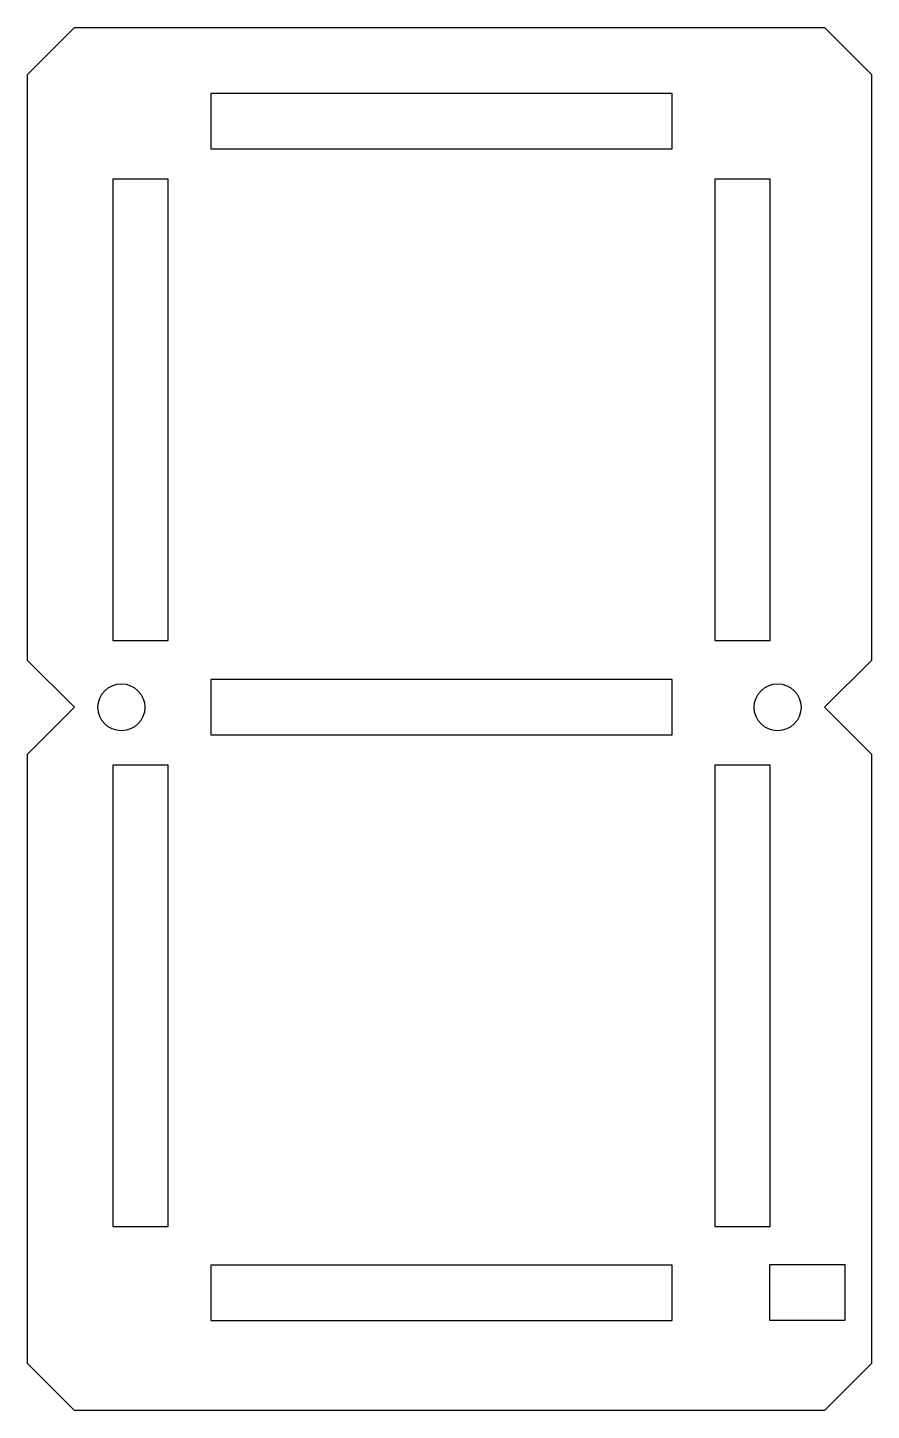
# Model space of a CAD drawing. Header units: millimetres. Extents: x 5.1 to 50.8, y 36.8 to 111.8.
import ezdxf

# ---------------------------------------------------------------- set-up
doc = ezdxf.new("R2010")
doc.units = ezdxf.units.MM
doc.layers.get('0').update_dxf_attribs({"linetype": 'CONTINUOUS'})

msp = doc.modelspace()

# ---------------------------------------------------------------- linework, layer by layer
for p, q in [((5.08, 109.22), (7.62, 111.76)), ((7.62, 111.76), (48.26, 111.76)), ((50.8, 109.22), (48.26, 111.76)), ((5.08, 77.47), (5.08, 109.22)), ((50.8, 109.22), (50.8, 77.47)), ((7.62, 74.93), (5.08, 77.47)), ((48.26, 74.93), (50.8, 77.47)), ((5.08, 72.39), (7.62, 74.93)), ((48.26, 74.93), (50.8, 72.39)), ((5.08, 39.37), (5.08, 72.39)), ((50.8, 72.39), (50.8, 39.37)), ((7.62, 36.83), (5.08, 39.37)), ((50.8, 39.37), (48.26, 36.83)), ((48.26, 36.83), (7.62, 36.83))]:
    msp.add_line(p, q)
for points in [[(40.012, 108.19), (15.012, 108.19), (15.012, 105.19), (40.012, 105.19)], [(12.697, 78.547), (12.697, 103.547), (9.697, 103.547), (9.697, 78.547)], [(45.322, 103.547), (42.322, 103.547), (42.322, 78.547), (45.322, 78.547)], [(15.012, 76.44), (15.012, 73.44), (40.012, 73.44), (40.012, 76.44)], [(12.697, 46.797), (12.697, 71.797), (9.697, 71.797), (9.697, 46.797)], [(45.322, 71.797), (42.322, 71.797), (42.322, 46.797), (45.322, 46.797)], [(15.012, 44.69), (15.012, 41.69), (40.012, 41.69), (40.012, 44.69)], [(49.382, 44.709), (45.282, 44.709), (45.282, 41.709), (49.382, 41.709)]]:
    msp.add_lwpolyline(points, close=True)
for centre in [(10.16, 74.93), (45.72, 74.93)]:
    msp.add_circle(centre, 1.27)

doc.saveas('drawing.dxf')
